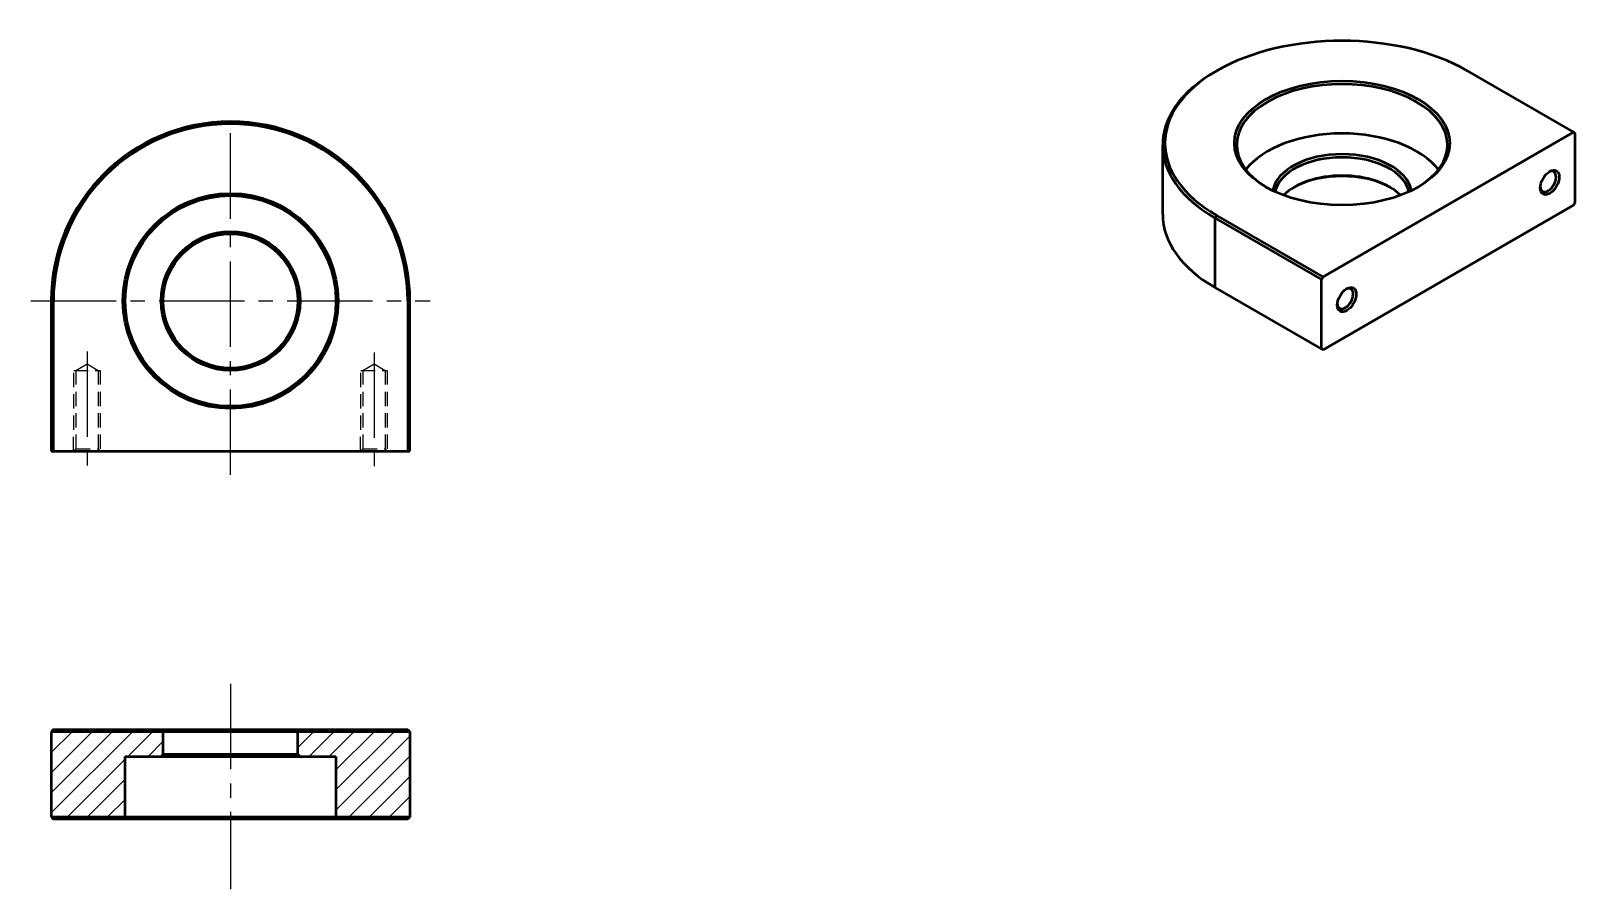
# Model space of a CAD drawing. Header units: millimetres. Extents: x 1405 to 1750, y 639 to 830.
import ezdxf

# ---------------------------------------------------------------- set-up
doc = ezdxf.new("R2010")
doc.units = ezdxf.units.MM
doc.linetypes.add('CENTER2', pattern=[28.575, 19.05, -3.175, 3.175, -3.175])
doc.linetypes.add('HIDDEN2', pattern=[4.7625, 3.175, -1.5875])
for name, color, linetype in [('CENTRE', 1, 'CENTER2'), ('HIDDEN', 4, 'HIDDEN2'), ('LIGHT', 8, 'Continuous')]:
    doc.layers.add(name, color=color, linetype=linetype)
doc.layers.add('OBJECT', color=5, linetype='Continuous', lineweight=50)

msp = doc.modelspace()

# ---------------------------------------------------------------- hatches: boundary and pattern name
at = {"layer": 'LIGHT'}
h = msp.add_hatch(dxfattribs=at)
h.set_pattern_fill('ANSI31', color=256)
h.paths.add_polyline_path([(1426.47, 668.25), (1434.47, 668.25), (1434.97, 668.75), (1434.97, 673.75), (1409.97, 673.75), (1409.97, 654.75), (1426.47, 654.75)])
h.paths.add_polyline_path([(1465.47, 668.25), (1473.47, 668.25), (1473.47, 654.75), (1489.97, 654.75), (1489.97, 673.75), (1464.97, 673.75), (1464.97, 668.75)])

# ---------------------------------------------------------------- linework, layer by layer
at = {"layer": 'CENTRE'}
for p, q in [((1449.97, 731.04), (1449.97, 808.64)), ((1405.44, 769.84), (1494.5, 769.84)), ((1417.97, 758.55), (1417.97, 732.68)), ((1481.97, 758.35), (1481.97, 732.68)), ((1449.97, 684.42), (1449.97, 638.64))]:
    msp.add_line(p, q, dxfattribs=at)
at = {"layer": 'HIDDEN'}
for p, q in [((1414.97, 736.34), (1415.04, 754.34)), ((1415.04, 754.34), (1420.9, 754.34)), ((1415.47, 754.34), (1417.97, 755.84)), ((1415.47, 754.34), (1415.47, 736.84)), ((1420.47, 754.34), (1420.47, 736.84)), ((1420.9, 754.34), (1420.9, 736.34)), ((1478.97, 736.34), (1479.04, 754.34)), ((1479.04, 754.34), (1484.9, 754.34)), ((1479.47, 754.34), (1481.97, 755.84)), ((1479.47, 754.34), (1479.47, 736.84)), ((1484.47, 754.34), (1484.47, 736.84)), ((1484.9, 754.34), (1484.9, 736.34)), ((1415.47, 736.84), (1420.47, 736.84)), ((1479.47, 736.84), (1484.47, 736.84))]:
    msp.add_line(p, q, dxfattribs=at)
at = {"layer": 'HIDDEN', "ltscale": 5.552421}
for p, q in [((1417.97, 755.84), (1420.47, 754.34)), ((1481.97, 755.84), (1484.47, 754.34))]:
    msp.add_line(p, q, dxfattribs=at)
at = {"layer": 'HIDDEN', "ltscale": 1.346073}
for p, q in [((1415.47, 736.84), (1414.97, 736.34)), ((1420.47, 736.84), (1420.97, 736.34)), ((1479.47, 736.84), (1478.97, 736.34)), ((1484.47, 736.84), (1484.97, 736.34))]:
    msp.add_line(p, q, dxfattribs=at)
at = {"layer": 'OBJECT'}
for p, q in [((1669.91, 821.17), (1669.56, 820.97)), ((1725.77, 821.17), (1749.46, 807.5)), ((1693.6, 775.25), (1749.46, 807.5)), ((1749.46, 807.5), (1749.81, 807.29)), ((1749.81, 791.78), (1749.81, 807.29)), ((1657.84, 789.13), (1657.84, 804.64)), ((1669.56, 788.31), (1669.91, 788.92)), ((1693.6, 775.25), (1669.91, 788.92)), ((1693.6, 758.92), (1749.46, 791.17)), ((1749.81, 791.78), (1749.46, 791.17)), ((1669.56, 788.31), (1693.24, 774.63)), ((1669.56, 772.8), (1669.56, 788.31)), ((1693.24, 774.63), (1693.6, 775.25)), ((1693.24, 759.12), (1669.56, 772.8)), ((1693.24, 759.12), (1693.24, 774.63)), ((1409.97, 769.84), (1409.97, 736.34)), ((1410.47, 736.34), (1410.47, 769.84)), ((1489.47, 769.84), (1489.47, 736.34)), ((1489.97, 736.34), (1489.97, 769.84)), ((1693.6, 758.92), (1693.24, 759.12)), ((1409.97, 736.34), (1410.47, 736.34)), ((1410.47, 736.34), (1489.47, 736.34)), ((1489.47, 736.34), (1489.97, 736.34)), ((1410.47, 674.25), (1409.97, 673.75)), ((1489.97, 673.75), (1409.97, 673.75)), ((1409.97, 673.75), (1409.97, 654.75)), ((1410.47, 674.25), (1489.47, 674.25)), ((1434.97, 668.75), (1434.97, 673.75)), ((1464.97, 668.75), (1464.97, 673.75)), ((1489.47, 674.25), (1489.97, 673.75)), ((1489.97, 673.75), (1489.97, 654.75)), ((1426.47, 654.75), (1426.47, 668.25)), ((1426.47, 668.25), (1473.47, 668.25)), ((1434.97, 668.75), (1464.97, 668.75)), ((1473.47, 668.25), (1473.47, 654.75)), ((1409.97, 654.75), (1410.47, 654.25)), ((1409.97, 654.75), (1489.97, 654.75)), ((1489.97, 654.75), (1489.47, 654.25)), ((1489.47, 654.25), (1410.47, 654.25))]:
    msp.add_line(p, q, dxfattribs=at)
at = {"layer": 'OBJECT', "ltscale": 1.346073}
for p, q in [((1434.97, 673.75), (1434.47, 674.25)), ((1464.97, 673.75), (1465.47, 674.25)), ((1434.97, 668.75), (1434.47, 668.25)), ((1464.97, 668.75), (1465.47, 668.25)), ((1426.47, 654.75), (1425.97, 654.25)), ((1473.47, 654.75), (1473.97, 654.25))]:
    msp.add_line(p, q, dxfattribs=at)
at = {"layer": 'OBJECT'}
for radius in [24, 23.5, 15.5, 15]:
    msp.add_circle((1449.97, 769.84), radius, dxfattribs=at)
for radius in [40, 39.5]:
    msp.add_arc((1449.97, 769.84), radius, 0, 180, dxfattribs=at)
for centre, major_axis, start_param, end_param in [((1697.84, 805.05), (-39.5, 0), 3.926991, 7.068583), ((1697.84, 804.64), (-40, 0), 5.497787, 7.068583), ((1697.84, 804.64), (-23.5, 0), 2.366777, 7.058001), ((1697.84, 793.62), (23.5, 0), 0.418303, 2.72329), ((1697.84, 793.62), (15.5, 0), 0.091776, 3.049817), ((1697.84, 793.21), (-15, 0), 3.254809, 6.169969), ((1743.8, 796.47), (1.25, 2.17), 2.451776, 6.973002), ((1697.84, 789.13), (-15, 0), 3.659398, 5.76538), ((1697.84, 788.72), (15.5, 0), 0.80166, 2.339933), ((1697.84, 789.13), (-40, 0), 0, 0.785398), ((1698.55, 770.35), (1.25, 2.17), 2.451776, 6.973002)]:
    msp.add_ellipse(centre, major_axis=major_axis, ratio=0.57735, start_param=start_param, end_param=end_param, dxfattribs=at)
for centre, major_axis in [((1697.84, 805.05), (24, 0)), ((1744.16, 796.27), (-1.5, -2.6)), ((1698.9, 770.14), (-1.5, -2.6))]:
    msp.add_ellipse(centre, major_axis=major_axis, ratio=0.57735, dxfattribs=at)

doc.saveas('drawing.dxf')
